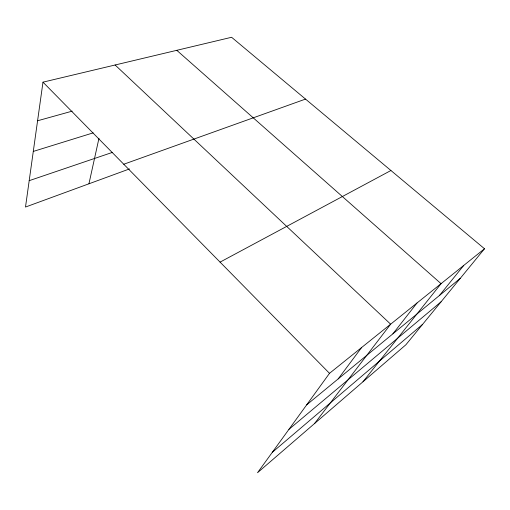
<?xml version="1.0" encoding="UTF-8"?>
<svg xmlns="http://www.w3.org/2000/svg" width="510" height="510" viewBox="0 0 510 510"><rect width="100%" height="100%" fill="white"/><g stroke="black" fill="none" stroke-linecap="round" stroke-linejoin="round"><path stroke-width="0.76" d="M484.5 248.752L329.505 373.333L257.524 472.725L405.896 344.754L484.5 248.752L231.597 37.275L42.987 82.155L25.5 207.041L129.476 168.938M88.95 183.785L98.966 138.299M338.168 378.911L361.622 347.52M314.498 423.587L390.654 324.188L115.12 64.993M392.898 333.827L417.014 302.997M362.973 381.773L441.061 283.675L176.779 50.318M439.473 295.462L463.717 265.461M272.289 452.338L422.592 324.36M288.928 429.356L441.048 301.818M306.676 404.857L460.32 278.288M220.071 262.121L390.921 170.506M123.758 164.239L305.522 99.093M29.191 180.674L112.589 152.337M33.29 151.425L93.139 132.88M37.581 120.774L72.184 111.148M42.987 82.155L329.505 373.333"/></g></svg>
